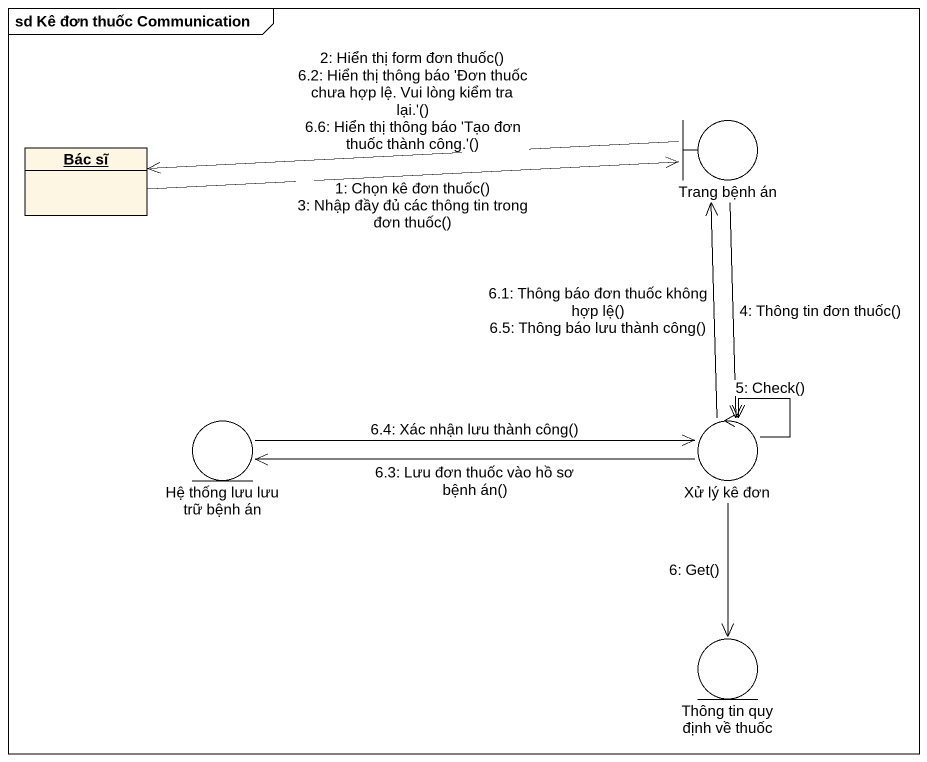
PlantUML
@startuml
mainframe sd Kê đơn thuốc Communication
allowmixing
hide circle
hide empty members
object "Bác sĩ" as Bác_sĩ
boundary "Trang bệnh án" as Trang_bệnh_án
entity "Hệ thống lưu lưu trữ bệnh án" as Hệ_thống_lưu_lưu_trữ_bệnh_án
control "Xử lý kê đơn" as Xử_lý_kê_đơn
entity "Thông tin quy định về thuốc" as Thông_tin_quy_định_về_thuốc
Bác_sĩ -right-> Trang_bệnh_án : 1: Chọn kê đơn thuốc()\n3: Nhập đầy đủ các thông tin trong đơn thuốc()
Trang_bệnh_án -left-> Bác_sĩ : 2: Hiển thị form đơn thuốc()\n6.2: Hiển thị thông báo 'Đơn thuốc chưa hợp lệ. Vui lòng kiểm tra lại.'()\n6.6: Hiển thị thông báo 'Tạo đơn thuốc thành công.'()
Trang_bệnh_án --> Xử_lý_kê_đơn : 4: Thông tin đơn thuốc()
Xử_lý_kê_đơn --> Xử_lý_kê_đơn : 5: Check()
Xử_lý_kê_đơn --> Thông_tin_quy_định_về_thuốc : 6: Get()
Xử_lý_kê_đơn -up-> Trang_bệnh_án : 6.1: Thông báo đơn thuốc không hợp lệ()\n6.5: Thông báo lưu thành công()
Xử_lý_kê_đơn -left-> Hệ_thống_lưu_lưu_trữ_bệnh_án : 6.3: Lưu đơn thuốc vào hồ sơ bệnh án()
Hệ_thống_lưu_lưu_trữ_bệnh_án -right-> Xử_lý_kê_đơn : 6.4: Xác nhận lưu thành công()
@enduml
